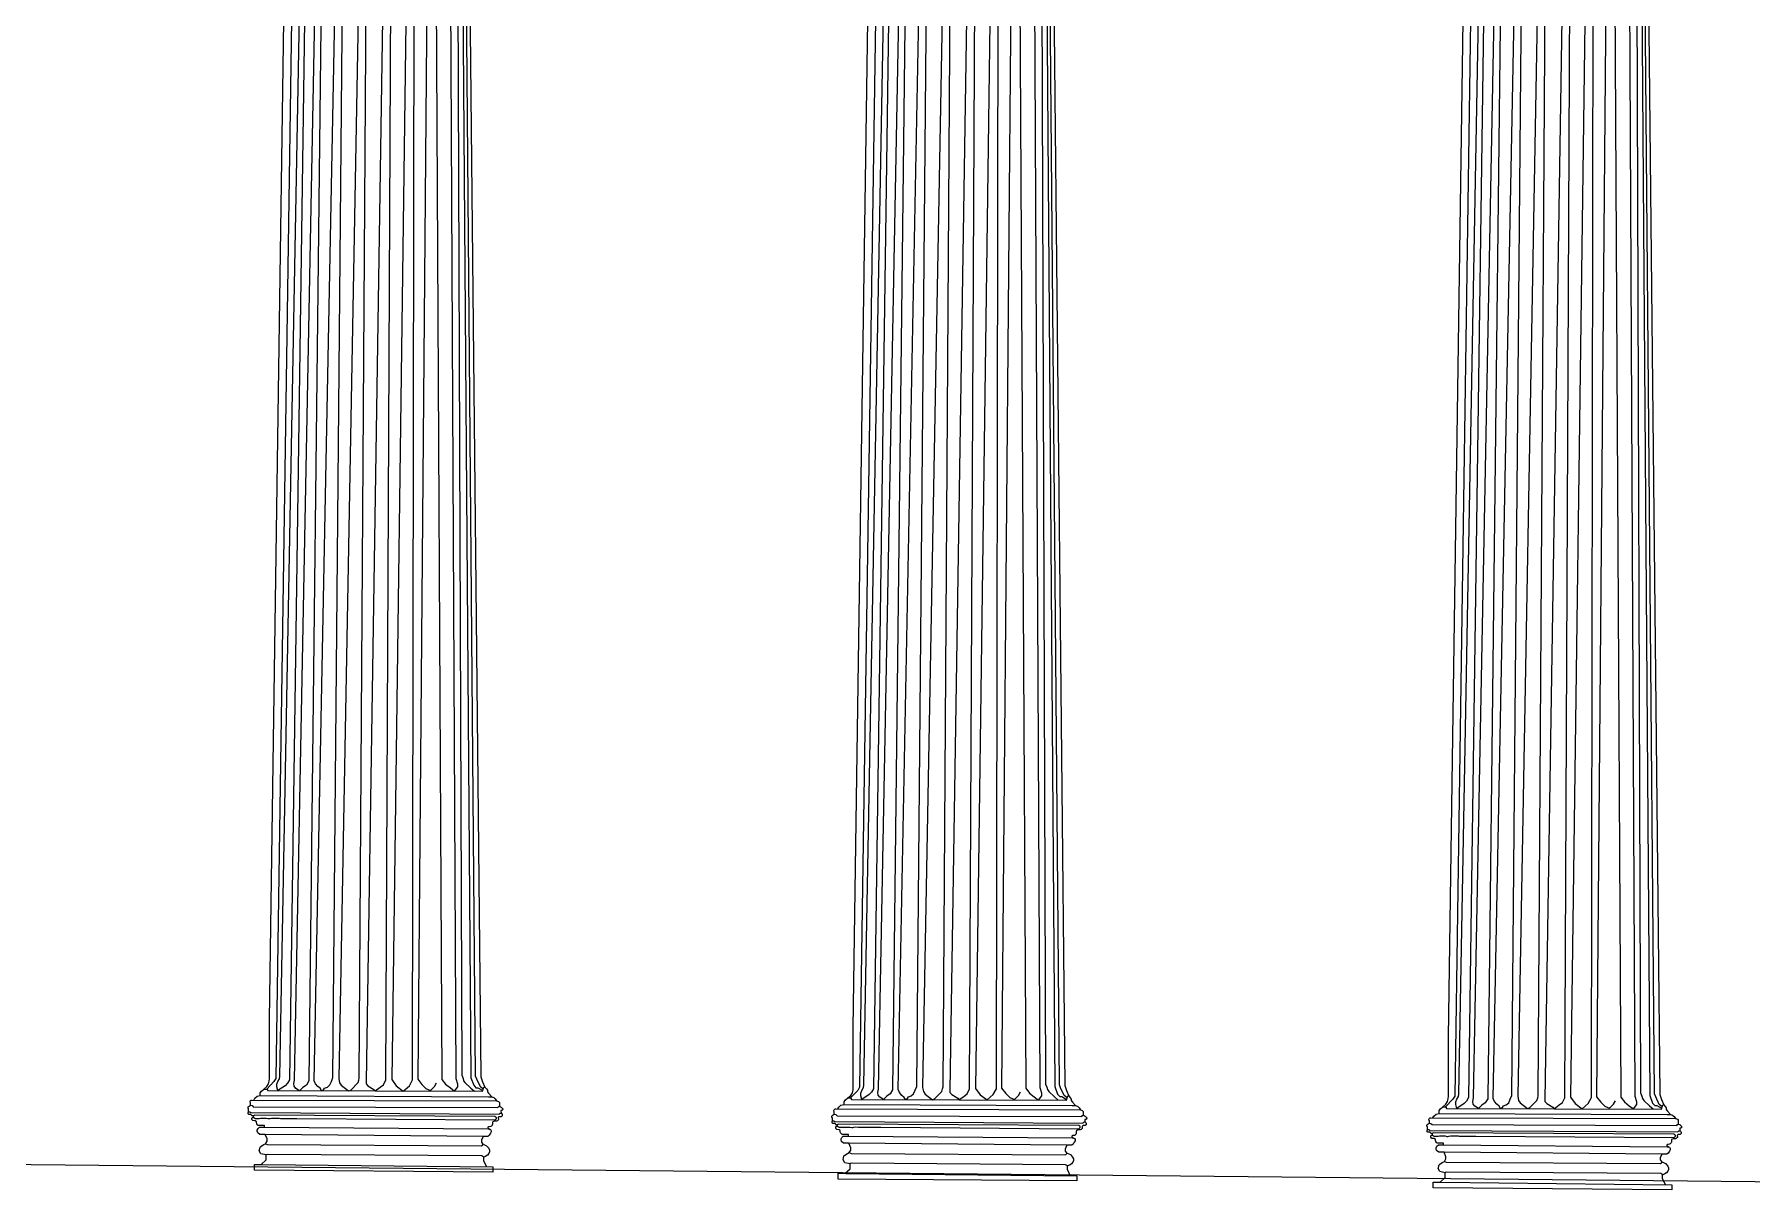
# Model space of a CAD drawing. Header units: inches. Extents: x 155 to 361, y 91 to 381.
# Drawn here: x 228 to 285.1, y 232.5 to 271.1 of the extents above; entities that cross this region are included whole.
import ezdxf

# ---------------------------------------------------------------- set-up
doc = ezdxf.new("R2010")
doc.units = ezdxf.units.IN
doc.header["$MEASUREMENT"] = 0
doc.layers.add('çziigi', color=10, linetype='Continuous')

msp = doc.modelspace()

# ---------------------------------------------------------------- linework, layer by layer
at = {"layer": 'çziigi'}
for p, q in [((235.815, 238.345), (236.512, 286.486)), ((236.766, 286.407), (236.025, 236.382)), ((236.16, 236.448), (237.082, 286.523)), ((237.189, 286.534), (236.483, 236.335)), ((236.648, 236.325), (237.606, 286.508)), ((237.701, 286.521), (237.122, 236.297)), ((237.301, 236.305), (238.273, 286.513)), ((237.922, 236.409), (238.373, 286.52)), ((239.028, 286.503), (238.119, 236.378)), ((238.802, 236.393), (239.117, 286.508)), ((239.803, 286.455), (239.026, 236.274)), ((239.682, 236.332), (239.921, 286.428)), ((240.542, 286.441), (239.879, 236.344)), ((240.571, 236.335), (240.653, 286.431)), ((241.168, 286.448), (240.745, 236.357)), ((241.277, 286.437), (241.546, 236.35)), ((242.023, 236.368), (241.782, 286.432)), ((242.034, 286.416), (242.206, 236.489)), ((242.145, 286.435), (242.515, 236.407)), ((242.665, 236.461), (242.248, 286.428)), ((242.335, 286.441), (242.847, 236.437)), ((255.226, 238.05), (255.923, 286.191)), ((256.177, 286.112), (255.436, 236.087)), ((255.571, 236.153), (256.493, 286.228)), ((256.6, 286.239), (255.894, 236.04)), ((256.059, 236.03), (257.017, 286.213)), ((257.112, 286.226), (256.534, 236.002)), ((256.712, 236.01), (257.684, 286.218)), ((257.333, 236.114), (257.784, 286.225)), ((258.439, 286.208), (257.53, 236.083)), ((258.213, 236.098), (258.528, 286.213)), ((259.214, 286.16), (258.437, 235.979)), ((259.093, 236.037), (259.332, 286.133)), ((259.953, 286.146), (259.29, 236.049)), ((259.982, 236.04), (260.064, 286.136)), ((260.579, 286.153), (260.156, 236.062)), ((260.688, 286.142), (260.957, 236.055)), ((261.434, 236.073), (261.193, 286.137)), ((261.445, 286.121), (261.617, 236.194)), ((261.556, 286.14), (261.926, 236.112)), ((262.076, 236.166), (261.659, 286.133)), ((261.746, 286.146), (262.258, 236.142)), ((275.008, 237.755), (275.705, 285.896)), ((275.959, 285.817), (275.218, 235.792)), ((275.353, 235.858), (276.275, 285.933)), ((276.382, 285.944), (275.676, 235.745)), ((275.841, 235.735), (276.799, 285.918)), ((276.894, 285.931), (276.315, 235.707)), ((276.494, 235.715), (277.466, 285.923)), ((277.115, 235.819), (277.566, 285.93)), ((278.221, 285.913), (277.312, 235.788)), ((277.995, 235.803), (278.31, 285.918)), ((278.996, 285.865), (278.219, 235.684)), ((278.875, 235.742), (279.114, 285.838)), ((279.735, 285.851), (279.072, 235.754)), ((279.764, 235.745), (279.846, 285.841)), ((280.361, 285.858), (279.938, 235.767)), ((280.47, 285.847), (280.739, 235.76)), ((281.216, 235.778), (280.975, 285.842)), ((281.227, 285.826), (281.399, 235.899)), ((281.338, 285.845), (281.708, 235.817)), ((281.858, 235.871), (281.441, 285.838)), ((281.528, 285.851), (282.04, 235.847)), ((235.815, 236.382), (235.815, 238.345)), ((255.226, 236.087), (255.226, 238.05)), ((275.008, 235.792), (275.008, 237.755)), ((235.806, 236.292), (235.815, 236.382)), ((236.025, 236.382), (235.966, 236.28)), ((236.099, 236.28), (236.148, 236.371)), ((236.148, 236.371), (236.16, 236.448)), ((237.874, 236.281), (237.922, 236.409)), ((238.119, 236.378), (238.145, 236.238)), ((238.784, 236.328), (238.802, 236.393)), ((242.078, 236.191), (242.023, 236.368)), ((242.206, 236.489), (242.252, 236.381)), ((242.252, 236.381), (242.271, 236.304)), ((242.515, 236.407), (242.605, 236.153)), ((242.708, 236.362), (242.665, 236.461)), ((242.828, 236.104), (242.708, 236.362)), ((242.847, 236.437), (242.899, 236.271)), ((235.404, 235.787), (235.51, 235.809)), ((235.51, 235.902), (235.554, 235.96)), ((235.51, 235.809), (235.51, 235.902)), ((235.51, 235.809), (243.093, 235.773)), ((235.554, 235.96), (235.633, 236.028)), ((235.633, 236.028), (235.729, 236.112)), ((235.633, 236.028), (235.725, 236.028)), ((235.966, 236.28), (235.725, 236.028)), ((235.725, 236.028), (235.758, 235.976)), ((235.729, 236.112), (235.784, 236.202)), ((235.758, 235.976), (242.898, 235.955)), ((235.784, 236.202), (235.806, 236.292)), ((236.064, 236.191), (236.099, 236.28)), ((236.064, 236.1), (236.064, 236.191)), ((236.097, 235.975), (236.064, 236.1)), ((236.342, 236.137), (236.097, 235.975)), ((236.418, 236.219), (236.342, 236.137)), ((236.483, 236.335), (236.418, 236.219)), ((236.63, 236.21), (236.648, 236.325)), ((236.64, 236.121), (236.63, 236.21)), ((236.698, 236.052), (236.64, 236.121)), ((236.815, 235.973), (236.698, 236.052)), ((236.929, 236.085), (236.815, 235.973)), ((237.044, 236.161), (236.929, 236.085)), ((237.122, 236.297), (237.044, 236.161)), ((237.35, 236.204), (237.301, 236.305)), ((237.425, 236.111), (237.35, 236.204)), ((237.508, 236.047), (237.425, 236.111)), ((237.549, 235.971), (237.508, 236.047)), ((237.549, 235.971), (237.614, 236.006)), ((237.614, 236.006), (237.646, 236.061)), ((237.646, 236.061), (237.74, 236.094)), ((237.74, 236.094), (237.821, 236.164)), ((237.821, 236.164), (237.874, 236.281)), ((238.145, 236.238), (238.199, 236.158)), ((238.199, 236.158), (238.447, 235.968)), ((238.447, 235.968), (238.517, 235.994)), ((238.517, 235.994), (238.76, 236.242)), ((238.76, 236.242), (238.784, 236.328)), ((239.026, 236.274), (239.026, 236.206)), ((239.026, 236.206), (239.087, 236.141)), ((239.087, 236.141), (239.29, 236.017)), ((239.29, 236.017), (239.328, 235.966)), ((239.328, 235.966), (239.499, 236.091)), ((239.499, 236.091), (239.604, 236.169)), ((239.604, 236.169), (239.682, 236.332)), ((239.879, 236.344), (240.028, 236.135)), ((240.028, 236.135), (240.26, 235.963)), ((240.26, 235.963), (240.466, 236.141)), ((240.466, 236.141), (240.571, 236.335)), ((240.745, 236.357), (240.886, 236.179)), ((240.886, 236.179), (241.019, 236.047)), ((241.019, 236.047), (241.168, 235.98)), ((241.168, 235.98), (241.301, 236.114)), ((241.301, 236.114), (241.37, 236.23)), ((241.546, 236.35), (241.668, 236.189)), ((241.668, 236.189), (241.831, 236.064)), ((241.831, 236.064), (241.969, 235.958)), ((241.969, 235.958), (242.078, 236.1)), ((242.078, 236.1), (242.078, 236.191)), ((242.271, 236.304), (242.314, 236.242)), ((242.314, 236.242), (242.505, 236.061)), ((242.505, 236.061), (242.627, 235.956)), ((242.605, 236.153), (242.677, 236.072)), ((242.677, 236.072), (242.745, 236.072)), ((242.745, 236.072), (242.906, 235.98)), ((242.922, 236.027), (242.828, 236.104)), ((242.898, 235.955), (242.922, 236.027)), ((242.899, 236.271), (242.981, 236.096)), ((242.922, 236.027), (242.945, 236.096)), ((242.945, 236.096), (242.981, 236.096)), ((242.981, 236.096), (243.028, 236.033)), ((243.028, 236.033), (243.059, 235.99)), ((243.059, 235.99), (243.059, 235.941)), ((243.059, 235.941), (243.102, 235.887)), ((243.102, 235.887), (243.203, 235.773)), ((255.044, 235.733), (255.14, 235.817)), ((255.377, 235.985), (255.136, 235.733)), ((255.14, 235.817), (255.195, 235.907)), ((255.195, 235.907), (255.218, 235.997)), ((255.218, 235.997), (255.226, 236.087)), ((255.436, 236.087), (255.377, 235.985)), ((255.475, 235.896), (255.51, 235.985)), ((255.475, 235.805), (255.475, 235.896)), ((255.508, 235.68), (255.475, 235.805)), ((255.753, 235.842), (255.508, 235.68)), ((255.51, 235.985), (255.559, 236.076)), ((255.559, 236.076), (255.571, 236.153)), ((255.829, 235.924), (255.753, 235.842)), ((255.894, 236.04), (255.829, 235.924)), ((256.041, 235.915), (256.059, 236.03)), ((256.051, 235.826), (256.041, 235.915)), ((256.109, 235.757), (256.051, 235.826)), ((256.34, 235.79), (256.226, 235.678)), ((256.455, 235.866), (256.34, 235.79)), ((256.534, 236.002), (256.455, 235.866)), ((256.761, 235.909), (256.712, 236.01)), ((256.836, 235.816), (256.761, 235.909)), ((256.92, 235.752), (256.836, 235.816)), ((257.057, 235.766), (257.151, 235.799)), ((257.151, 235.799), (257.232, 235.869)), ((257.232, 235.869), (257.285, 235.986)), ((257.285, 235.986), (257.333, 236.114)), ((257.53, 236.083), (257.556, 235.943)), ((257.556, 235.943), (257.61, 235.863)), ((257.61, 235.863), (257.858, 235.673)), ((257.928, 235.699), (258.171, 235.947)), ((258.171, 235.947), (258.195, 236.033)), ((258.195, 236.033), (258.213, 236.098)), ((258.437, 235.979), (258.437, 235.911)), ((258.437, 235.911), (258.498, 235.846)), ((258.498, 235.846), (258.701, 235.722)), ((258.739, 235.671), (258.91, 235.796)), ((258.91, 235.796), (259.015, 235.874)), ((259.015, 235.874), (259.093, 236.037)), ((259.29, 236.049), (259.439, 235.84)), ((259.439, 235.84), (259.671, 235.668)), ((259.671, 235.668), (259.878, 235.846)), ((259.878, 235.846), (259.982, 236.04)), ((260.156, 236.062), (260.297, 235.884)), ((260.297, 235.884), (260.43, 235.752)), ((260.579, 235.685), (260.712, 235.819)), ((260.712, 235.819), (260.781, 235.935)), ((260.957, 236.055), (261.079, 235.894)), ((261.079, 235.894), (261.242, 235.769)), ((261.38, 235.663), (261.489, 235.805)), ((261.489, 235.896), (261.434, 236.073)), ((261.489, 235.805), (261.489, 235.896)), ((261.617, 236.194), (261.663, 236.086)), ((261.663, 236.086), (261.682, 236.009)), ((261.682, 236.009), (261.725, 235.947)), ((261.725, 235.947), (261.916, 235.766)), ((261.926, 236.112), (262.016, 235.858)), ((262.016, 235.858), (262.088, 235.777)), ((262.119, 236.067), (262.076, 236.166)), ((262.239, 235.809), (262.119, 236.067)), ((262.333, 235.732), (262.239, 235.809)), ((262.258, 236.142), (262.31, 235.976)), ((262.31, 235.976), (262.392, 235.801)), ((262.333, 235.732), (262.356, 235.801)), ((262.356, 235.801), (262.392, 235.801)), ((262.392, 235.801), (262.439, 235.738)), ((274.999, 235.702), (275.008, 235.792)), ((275.218, 235.792), (275.159, 235.69)), ((275.341, 235.781), (275.353, 235.858)), ((277.067, 235.691), (277.115, 235.819)), ((277.312, 235.788), (277.338, 235.648)), ((277.977, 235.738), (277.995, 235.803)), ((281.399, 235.899), (281.445, 235.791)), ((281.445, 235.791), (281.464, 235.714)), ((281.708, 235.817), (281.798, 235.563)), ((281.901, 235.772), (281.858, 235.871)), ((282.04, 235.847), (282.092, 235.681)), ((235.103, 235.415), (235.113, 235.442)), ((235.103, 235.38), (235.103, 235.415)), ((235.123, 235.367), (235.103, 235.38)), ((235.107, 235.239), (235.123, 235.269)), ((235.107, 235.201), (235.107, 235.239)), ((235.113, 235.442), (235.14, 235.465)), ((235.123, 235.269), (235.123, 235.367)), ((235.123, 235.269), (235.154, 235.269)), ((235.14, 235.465), (235.183, 235.488)), ((235.154, 235.269), (235.165, 235.269)), ((235.165, 235.269), (235.196, 235.245)), ((235.169, 235.607), (235.177, 235.629)), ((235.169, 235.588), (235.169, 235.607)), ((235.183, 235.567), (235.169, 235.588)), ((235.177, 235.629), (235.189, 235.647)), ((235.183, 235.488), (235.183, 235.567)), ((235.183, 235.488), (235.236, 235.478)), ((235.189, 235.647), (235.211, 235.663)), ((235.196, 235.245), (243.449, 235.194)), ((235.211, 235.663), (235.235, 235.663)), ((235.235, 235.663), (243.367, 235.635)), ((235.236, 235.478), (235.274, 235.437)), ((235.274, 235.437), (243.411, 235.412)), ((235.296, 235.662), (235.331, 235.72)), ((235.331, 235.72), (235.404, 235.787)), ((243.093, 235.773), (243.203, 235.773)), ((243.203, 235.773), (243.271, 235.753)), ((243.271, 235.753), (243.324, 235.702)), ((243.324, 235.702), (243.367, 235.635)), ((243.367, 235.635), (243.427, 235.612)), ((243.411, 235.412), (243.429, 235.439)), ((243.427, 235.612), (243.46, 235.581)), ((243.429, 235.439), (243.453, 235.454)), ((243.449, 235.194), (243.48, 235.224)), ((243.453, 235.454), (243.467, 235.454)), ((243.46, 235.581), (243.46, 235.554)), ((243.46, 235.554), (243.46, 235.454)), ((243.467, 235.454), (243.497, 235.437)), ((243.48, 235.224), (243.497, 235.232)), ((243.497, 235.437), (243.521, 235.424)), ((243.497, 235.232), (243.515, 235.232)), ((243.541, 235.315), (243.512, 235.315)), ((243.512, 235.315), (243.515, 235.232)), ((243.515, 235.232), (243.53, 235.221)), ((243.521, 235.424), (243.536, 235.409)), ((243.53, 235.221), (243.547, 235.2)), ((243.536, 235.409), (243.553, 235.392)), ((243.557, 235.325), (243.541, 235.315)), ((243.553, 235.392), (243.569, 235.376)), ((243.575, 235.35), (243.557, 235.325)), ((243.569, 235.376), (243.575, 235.362)), ((243.575, 235.362), (243.575, 235.35)), ((254.58, 235.312), (254.588, 235.334)), ((254.58, 235.293), (254.58, 235.312)), ((254.594, 235.272), (254.58, 235.293)), ((254.588, 235.334), (254.6, 235.352)), ((254.594, 235.193), (254.594, 235.272)), ((254.6, 235.352), (254.622, 235.368)), ((254.622, 235.368), (254.646, 235.368)), ((254.646, 235.368), (262.778, 235.34)), ((254.707, 235.367), (254.742, 235.425)), ((254.742, 235.425), (254.815, 235.492)), ((254.815, 235.492), (254.921, 235.514)), ((254.921, 235.607), (254.965, 235.665)), ((254.921, 235.514), (254.921, 235.607)), ((254.921, 235.514), (262.504, 235.478)), ((254.965, 235.665), (255.044, 235.733)), ((255.044, 235.733), (255.136, 235.733)), ((255.136, 235.733), (255.169, 235.681)), ((255.169, 235.681), (262.309, 235.66)), ((256.226, 235.678), (256.109, 235.757)), ((256.96, 235.676), (256.92, 235.752)), ((256.96, 235.676), (257.025, 235.711)), ((257.025, 235.711), (257.057, 235.766)), ((257.858, 235.673), (257.928, 235.699)), ((258.701, 235.722), (258.739, 235.671)), ((260.43, 235.752), (260.579, 235.685)), ((261.242, 235.769), (261.38, 235.663)), ((261.916, 235.766), (262.038, 235.661)), ((262.088, 235.777), (262.156, 235.777)), ((262.156, 235.777), (262.317, 235.685)), ((262.309, 235.66), (262.333, 235.732)), ((262.439, 235.738), (262.47, 235.695)), ((262.47, 235.695), (262.47, 235.646)), ((262.47, 235.646), (262.513, 235.592)), ((262.504, 235.478), (262.614, 235.478)), ((262.513, 235.592), (262.614, 235.478)), ((262.614, 235.478), (262.682, 235.458)), ((262.682, 235.458), (262.735, 235.407)), ((262.735, 235.407), (262.778, 235.34)), ((262.778, 235.34), (262.838, 235.317)), ((262.838, 235.317), (262.871, 235.286)), ((262.871, 235.286), (262.871, 235.259)), ((262.871, 235.259), (262.871, 235.159)), ((274.597, 235.197), (274.703, 235.219)), ((274.703, 235.312), (274.747, 235.37)), ((274.703, 235.219), (274.703, 235.312)), ((274.703, 235.219), (282.286, 235.183)), ((274.747, 235.37), (274.826, 235.438)), ((274.826, 235.438), (274.922, 235.522)), ((274.826, 235.438), (274.918, 235.438)), ((275.159, 235.69), (274.918, 235.438)), ((274.918, 235.438), (274.951, 235.386)), ((274.922, 235.522), (274.977, 235.612)), ((274.951, 235.386), (282.091, 235.365)), ((274.977, 235.612), (274.999, 235.702)), ((275.257, 235.601), (275.292, 235.69)), ((275.257, 235.51), (275.257, 235.601)), ((275.29, 235.385), (275.257, 235.51)), ((275.535, 235.547), (275.29, 235.385)), ((275.292, 235.69), (275.341, 235.781)), ((275.611, 235.629), (275.535, 235.547)), ((275.676, 235.745), (275.611, 235.629)), ((275.823, 235.62), (275.841, 235.735)), ((275.833, 235.531), (275.823, 235.62)), ((275.891, 235.462), (275.833, 235.531)), ((276.008, 235.383), (275.891, 235.462)), ((276.122, 235.495), (276.008, 235.383)), ((276.237, 235.571), (276.122, 235.495)), ((276.315, 235.707), (276.237, 235.571)), ((276.543, 235.614), (276.494, 235.715)), ((276.618, 235.521), (276.543, 235.614)), ((276.701, 235.457), (276.618, 235.521)), ((276.742, 235.381), (276.701, 235.457)), ((276.742, 235.381), (276.807, 235.416)), ((276.807, 235.416), (276.839, 235.471)), ((276.839, 235.471), (276.933, 235.504)), ((276.933, 235.504), (277.014, 235.574)), ((277.014, 235.574), (277.067, 235.691)), ((277.338, 235.648), (277.392, 235.568)), ((277.392, 235.568), (277.64, 235.378)), ((277.64, 235.378), (277.71, 235.404)), ((277.71, 235.404), (277.953, 235.652)), ((277.953, 235.652), (277.977, 235.738)), ((278.219, 235.684), (278.219, 235.616)), ((278.219, 235.616), (278.28, 235.551)), ((278.28, 235.551), (278.483, 235.427)), ((278.483, 235.427), (278.521, 235.376)), ((278.521, 235.376), (278.692, 235.501)), ((278.692, 235.501), (278.797, 235.579)), ((278.797, 235.579), (278.875, 235.742)), ((279.072, 235.754), (279.221, 235.545)), ((279.221, 235.545), (279.453, 235.373)), ((279.453, 235.373), (279.659, 235.551)), ((279.659, 235.551), (279.764, 235.745)), ((279.938, 235.767), (280.079, 235.589)), ((280.079, 235.589), (280.212, 235.457)), ((280.212, 235.457), (280.361, 235.39)), ((280.361, 235.39), (280.494, 235.524)), ((280.494, 235.524), (280.563, 235.64)), ((280.739, 235.76), (280.861, 235.599)), ((280.861, 235.599), (281.024, 235.474)), ((281.024, 235.474), (281.162, 235.368)), ((281.162, 235.368), (281.271, 235.51)), ((281.271, 235.601), (281.216, 235.778)), ((281.271, 235.51), (281.271, 235.601)), ((281.464, 235.714), (281.507, 235.652)), ((281.507, 235.652), (281.698, 235.471)), ((281.698, 235.471), (281.82, 235.366)), ((281.798, 235.563), (281.87, 235.482)), ((281.87, 235.482), (281.938, 235.482)), ((282.021, 235.514), (281.901, 235.772)), ((281.938, 235.482), (282.099, 235.39)), ((282.115, 235.437), (282.021, 235.514)), ((282.091, 235.365), (282.115, 235.437)), ((282.092, 235.681), (282.174, 235.506)), ((282.115, 235.437), (282.138, 235.506)), ((282.138, 235.506), (282.174, 235.506)), ((282.174, 235.506), (282.221, 235.443)), ((282.221, 235.443), (282.252, 235.4)), ((282.252, 235.4), (282.252, 235.351)), ((282.252, 235.351), (282.295, 235.297)), ((282.295, 235.297), (282.396, 235.183)), ((235.135, 235.18), (235.107, 235.201)), ((235.167, 235.18), (235.135, 235.18)), ((235.196, 235.18), (235.167, 235.18)), ((235.218, 235.162), (235.196, 235.18)), ((235.234, 235.137), (235.218, 235.162)), ((235.23, 235.061), (235.254, 235.087)), ((235.23, 235.015), (235.23, 235.061)), ((235.263, 234.979), (235.23, 235.015)), ((235.271, 235.137), (235.234, 235.137)), ((235.254, 235.087), (235.291, 235.087)), ((235.341, 234.97), (235.263, 234.979)), ((235.294, 235.137), (235.271, 235.137)), ((235.271, 235.137), (235.271, 235.087)), ((235.291, 235.087), (235.326, 235.064)), ((235.315, 235.161), (235.294, 235.137)), ((243.311, 235.115), (235.315, 235.161)), ((235.326, 235.064), (235.343, 235.052)), ((235.383, 234.941), (235.341, 234.97)), ((235.343, 235.052), (235.412, 235.052)), ((235.383, 234.911), (235.383, 234.941)), ((235.394, 234.871), (235.383, 234.911)), ((235.419, 234.837), (235.394, 234.871)), ((235.407, 234.663), (235.437, 234.717)), ((235.407, 234.632), (235.407, 234.663)), ((235.412, 235.052), (235.479, 235.052)), ((235.442, 234.816), (235.419, 234.837)), ((235.437, 234.717), (235.482, 234.761)), ((235.654, 234.816), (235.442, 234.816)), ((235.479, 235.052), (235.516, 235.059)), ((235.482, 234.761), (235.654, 234.761)), ((235.516, 235.059), (235.58, 235.059)), ((235.58, 235.059), (235.667, 235.059)), ((235.654, 234.761), (235.654, 234.816)), ((235.654, 234.761), (243.092, 234.701)), ((235.667, 235.059), (235.707, 235.059)), ((235.707, 235.059), (235.761, 235.046)), ((235.761, 235.046), (235.796, 235.046)), ((235.796, 235.046), (235.836, 235.054)), ((235.836, 235.054), (235.884, 235.064)), ((235.884, 235.064), (235.987, 235.058)), ((235.987, 235.058), (236.109, 235.058)), ((236.109, 235.058), (236.137, 235.058)), ((236.137, 235.058), (236.179, 235.051)), ((236.179, 235.051), (236.267, 235.051)), ((236.267, 235.051), (236.73, 235.051)), ((236.73, 235.051), (243.31, 235.003)), ((243.081, 234.76), (243.078, 234.745)), ((243.078, 234.745), (243.088, 234.732)), ((243.097, 234.774), (243.081, 234.76)), ((243.088, 234.732), (243.11, 234.717)), ((243.092, 234.701), (243.165, 234.682)), ((243.121, 234.774), (243.097, 234.774)), ((243.11, 234.717), (243.15, 234.686)), ((243.171, 234.783), (243.121, 234.774)), ((243.165, 234.682), (243.186, 234.644)), ((243.19, 234.794), (243.171, 234.783)), ((243.204, 234.811), (243.19, 234.794)), ((243.219, 234.83), (243.204, 234.811)), ((243.228, 234.856), (243.219, 234.83)), ((243.238, 234.937), (243.228, 234.911)), ((243.228, 234.911), (243.228, 234.885)), ((243.228, 234.885), (243.228, 234.856)), ((243.283, 234.964), (243.238, 234.937)), ((243.361, 234.964), (243.283, 234.964)), ((243.31, 235.003), (243.346, 235.029)), ((243.343, 235.094), (243.311, 235.115)), ((243.361, 235.072), (243.343, 235.094)), ((243.346, 235.029), (243.361, 235.048)), ((243.361, 235.048), (243.361, 235.072)), ((243.393, 234.975), (243.361, 234.964)), ((243.414, 234.996), (243.393, 234.975)), ((243.427, 235.013), (243.414, 234.996)), ((243.44, 235.101), (243.42, 235.09)), ((243.42, 235.09), (243.42, 235.064)), ((243.42, 235.064), (243.427, 235.033)), ((243.427, 235.033), (243.427, 235.013)), ((243.456, 235.108), (243.44, 235.101)), ((243.486, 235.108), (243.456, 235.108)), ((243.501, 235.108), (243.486, 235.108)), ((243.519, 235.11), (243.501, 235.108)), ((243.538, 235.125), (243.519, 235.11)), ((243.554, 235.139), (243.538, 235.125)), ((243.547, 235.2), (243.554, 235.19)), ((243.554, 235.19), (243.554, 235.163)), ((243.554, 235.163), (243.554, 235.139)), ((254.514, 235.12), (254.524, 235.147)), ((254.514, 235.085), (254.514, 235.12)), ((254.534, 235.072), (254.514, 235.085)), ((254.518, 234.944), (254.534, 234.974)), ((254.518, 234.906), (254.518, 234.944)), ((254.546, 234.885), (254.518, 234.906)), ((254.524, 235.147), (254.551, 235.17)), ((254.534, 234.974), (254.534, 235.072)), ((254.534, 234.974), (254.565, 234.974)), ((254.578, 234.885), (254.546, 234.885)), ((254.551, 235.17), (254.594, 235.193)), ((254.565, 234.974), (254.576, 234.974)), ((254.576, 234.974), (254.607, 234.95)), ((254.607, 234.885), (254.578, 234.885)), ((254.594, 235.193), (254.647, 235.183)), ((254.607, 234.95), (262.86, 234.899)), ((254.629, 234.867), (254.607, 234.885)), ((254.645, 234.842), (254.629, 234.867)), ((254.641, 234.766), (254.665, 234.792)), ((254.641, 234.72), (254.641, 234.766)), ((254.674, 234.684), (254.641, 234.72)), ((254.682, 234.842), (254.645, 234.842)), ((254.647, 235.183), (254.685, 235.142)), ((254.665, 234.792), (254.702, 234.792)), ((254.752, 234.675), (254.674, 234.684)), ((254.705, 234.842), (254.682, 234.842)), ((254.682, 234.842), (254.682, 234.792)), ((254.685, 235.142), (262.822, 235.117)), ((254.702, 234.792), (254.737, 234.769)), ((254.726, 234.866), (254.705, 234.842)), ((262.722, 234.82), (254.726, 234.866)), ((254.737, 234.769), (254.754, 234.757)), ((254.794, 234.646), (254.752, 234.675)), ((254.754, 234.757), (254.823, 234.757)), ((254.794, 234.616), (254.794, 234.646)), ((254.823, 234.757), (254.89, 234.757)), ((254.89, 234.757), (254.927, 234.764)), ((254.927, 234.764), (254.991, 234.764)), ((254.991, 234.764), (255.078, 234.764)), ((255.078, 234.764), (255.118, 234.764)), ((255.118, 234.764), (255.172, 234.751)), ((255.172, 234.751), (255.207, 234.751)), ((255.207, 234.751), (255.247, 234.759)), ((255.247, 234.759), (255.295, 234.769)), ((255.295, 234.769), (255.398, 234.763)), ((255.398, 234.763), (255.521, 234.763)), ((255.521, 234.763), (255.548, 234.763)), ((255.548, 234.763), (255.59, 234.756)), ((255.59, 234.756), (255.678, 234.756)), ((255.678, 234.756), (256.141, 234.756)), ((256.141, 234.756), (262.721, 234.708)), ((262.694, 234.669), (262.649, 234.642)), ((262.772, 234.669), (262.694, 234.669)), ((262.721, 234.708), (262.757, 234.734)), ((262.754, 234.799), (262.722, 234.82)), ((262.772, 234.777), (262.754, 234.799)), ((262.757, 234.734), (262.772, 234.753)), ((262.772, 234.753), (262.772, 234.777)), ((262.804, 234.68), (262.772, 234.669)), ((262.825, 234.701), (262.804, 234.68)), ((262.822, 235.117), (262.84, 235.144)), ((262.838, 234.718), (262.825, 234.701)), ((262.851, 234.806), (262.831, 234.795)), ((262.831, 234.795), (262.831, 234.768)), ((262.831, 234.768), (262.838, 234.738)), ((262.838, 234.738), (262.838, 234.718)), ((262.84, 235.144), (262.864, 235.159)), ((262.867, 234.813), (262.851, 234.806)), ((262.86, 234.899), (262.891, 234.929)), ((262.864, 235.159), (262.878, 235.159)), ((262.897, 234.813), (262.867, 234.813)), ((262.878, 235.159), (262.908, 235.142)), ((262.891, 234.929), (262.908, 234.937)), ((262.912, 234.813), (262.897, 234.813)), ((262.908, 235.142), (262.932, 235.129)), ((262.908, 234.937), (262.926, 234.937)), ((262.93, 234.815), (262.912, 234.813)), ((262.952, 235.02), (262.923, 235.02)), ((262.923, 235.02), (262.926, 234.937)), ((262.926, 234.937), (262.941, 234.926)), ((262.949, 234.83), (262.93, 234.815)), ((262.932, 235.129), (262.947, 235.114)), ((262.941, 234.926), (262.958, 234.905)), ((262.947, 235.114), (262.964, 235.097)), ((262.965, 234.844), (262.949, 234.83)), ((262.968, 235.03), (262.952, 235.02)), ((262.958, 234.905), (262.965, 234.895)), ((262.964, 235.097), (262.98, 235.081)), ((262.965, 234.895), (262.965, 234.868)), ((262.965, 234.868), (262.965, 234.844)), ((262.986, 235.055), (262.968, 235.03)), ((262.98, 235.081), (262.986, 235.067)), ((262.986, 235.067), (262.986, 235.055)), ((274.296, 234.825), (274.306, 234.852)), ((274.296, 234.79), (274.296, 234.825)), ((274.316, 234.777), (274.296, 234.79)), ((274.3, 234.649), (274.316, 234.679)), ((274.3, 234.611), (274.3, 234.649)), ((274.306, 234.852), (274.333, 234.875)), ((274.316, 234.679), (274.316, 234.777)), ((274.316, 234.679), (274.347, 234.679)), ((274.333, 234.875), (274.376, 234.898)), ((274.347, 234.679), (274.358, 234.679)), ((274.358, 234.679), (274.389, 234.655)), ((274.362, 235.017), (274.37, 235.039)), ((274.362, 234.998), (274.362, 235.017)), ((274.376, 234.977), (274.362, 234.998)), ((274.37, 235.039), (274.382, 235.057)), ((274.376, 234.898), (274.376, 234.977)), ((274.376, 234.898), (274.429, 234.888)), ((274.382, 235.057), (274.404, 235.073)), ((274.389, 234.655), (282.642, 234.604)), ((274.404, 235.073), (274.428, 235.073)), ((274.428, 235.073), (282.56, 235.045)), ((274.429, 234.888), (274.467, 234.847)), ((274.467, 234.847), (282.604, 234.822)), ((274.489, 235.072), (274.524, 235.13)), ((274.524, 235.13), (274.597, 235.197)), ((282.286, 235.183), (282.396, 235.183)), ((282.396, 235.183), (282.464, 235.163)), ((282.464, 235.163), (282.517, 235.112)), ((282.517, 235.112), (282.56, 235.045)), ((282.56, 235.045), (282.62, 235.022)), ((282.604, 234.822), (282.622, 234.849)), ((282.62, 235.022), (282.653, 234.991)), ((282.622, 234.849), (282.646, 234.864)), ((282.646, 234.864), (282.66, 234.864)), ((282.653, 234.991), (282.653, 234.964)), ((282.653, 234.964), (282.653, 234.864)), ((282.66, 234.864), (282.69, 234.847)), ((282.69, 234.847), (282.714, 234.834)), ((282.734, 234.725), (282.705, 234.725)), ((282.705, 234.725), (282.708, 234.642)), ((282.714, 234.834), (282.729, 234.819)), ((282.729, 234.819), (282.746, 234.802)), ((282.75, 234.735), (282.734, 234.725)), ((282.746, 234.802), (282.762, 234.786)), ((282.768, 234.76), (282.75, 234.735)), ((282.762, 234.786), (282.768, 234.772)), ((282.768, 234.772), (282.768, 234.76)), ((235.426, 234.577), (235.407, 234.632)), ((235.494, 234.521), (235.426, 234.577)), ((235.479, 233.974), (235.504, 234.099)), ((235.671, 234.521), (235.494, 234.521)), ((235.505, 234.106), (235.626, 234.182)), ((235.626, 234.182), (235.682, 234.21)), ((235.734, 234.37), (235.671, 234.521)), ((242.917, 234.453), (235.671, 234.521)), ((235.682, 234.21), (235.734, 234.297)), ((235.682, 234.21), (235.741, 234.182)), ((235.734, 234.297), (235.734, 234.37)), ((235.741, 234.182), (242.866, 234.139)), ((242.866, 234.139), (242.899, 234.165)), ((242.872, 234.34), (242.917, 234.442)), ((242.872, 234.261), (242.872, 234.34)), ((242.924, 234.197), (242.872, 234.261)), ((242.899, 234.165), (242.924, 234.197)), ((242.999, 234.453), (242.917, 234.453)), ((242.917, 234.453), (242.917, 234.442)), ((242.924, 234.197), (243.033, 234.146)), ((243.076, 234.453), (242.999, 234.453)), ((243.033, 234.146), (243.106, 234.059)), ((243.123, 234.49), (243.076, 234.453)), ((243.162, 234.558), (243.123, 234.49)), ((243.186, 234.601), (243.162, 234.558)), ((243.186, 234.644), (243.186, 234.601)), ((254.805, 234.576), (254.794, 234.616)), ((254.83, 234.542), (254.805, 234.576)), ((254.818, 234.368), (254.848, 234.422)), ((254.818, 234.337), (254.818, 234.368)), ((254.837, 234.282), (254.818, 234.337)), ((254.853, 234.521), (254.83, 234.542)), ((254.905, 234.226), (254.837, 234.282)), ((254.848, 234.422), (254.893, 234.466)), ((255.065, 234.521), (254.853, 234.521)), ((254.893, 234.466), (255.065, 234.466)), ((255.082, 234.226), (254.905, 234.226)), ((255.065, 234.466), (255.065, 234.521)), ((255.065, 234.466), (262.503, 234.406)), ((255.145, 234.075), (255.082, 234.226)), ((262.328, 234.158), (255.082, 234.226)), ((255.145, 234.002), (255.145, 234.075)), ((262.284, 234.045), (262.328, 234.147)), ((262.41, 234.158), (262.328, 234.158)), ((262.328, 234.158), (262.328, 234.147)), ((262.487, 234.158), (262.41, 234.158)), ((262.534, 234.195), (262.487, 234.158)), ((262.492, 234.465), (262.489, 234.45)), ((262.489, 234.45), (262.499, 234.437)), ((262.508, 234.479), (262.492, 234.465)), ((262.499, 234.437), (262.521, 234.422)), ((262.503, 234.406), (262.576, 234.387)), ((262.533, 234.479), (262.508, 234.479)), ((262.521, 234.422), (262.561, 234.391)), ((262.582, 234.488), (262.533, 234.479)), ((262.573, 234.263), (262.534, 234.195)), ((262.597, 234.306), (262.573, 234.263)), ((262.576, 234.387), (262.597, 234.349)), ((262.601, 234.499), (262.582, 234.488)), ((262.597, 234.349), (262.597, 234.306)), ((262.615, 234.516), (262.601, 234.499)), ((262.63, 234.535), (262.615, 234.516)), ((262.639, 234.561), (262.63, 234.535)), ((262.649, 234.642), (262.639, 234.616)), ((262.639, 234.616), (262.639, 234.59)), ((262.639, 234.59), (262.639, 234.561)), ((274.328, 234.59), (274.3, 234.611)), ((274.36, 234.59), (274.328, 234.59)), ((274.389, 234.59), (274.36, 234.59)), ((274.411, 234.572), (274.389, 234.59)), ((274.427, 234.547), (274.411, 234.572)), ((274.423, 234.471), (274.447, 234.497)), ((274.423, 234.425), (274.423, 234.471)), ((274.456, 234.389), (274.423, 234.425)), ((274.464, 234.547), (274.427, 234.547)), ((274.447, 234.497), (274.484, 234.497)), ((274.534, 234.38), (274.456, 234.389)), ((274.487, 234.547), (274.464, 234.547)), ((274.464, 234.547), (274.464, 234.497)), ((274.484, 234.497), (274.519, 234.474)), ((274.508, 234.571), (274.487, 234.547)), ((282.504, 234.525), (274.508, 234.571)), ((274.519, 234.474), (274.536, 234.462)), ((274.576, 234.351), (274.534, 234.38)), ((274.536, 234.462), (274.605, 234.462)), ((274.576, 234.321), (274.576, 234.351)), ((274.587, 234.281), (274.576, 234.321)), ((274.612, 234.247), (274.587, 234.281)), ((274.6, 234.073), (274.63, 234.127)), ((274.605, 234.462), (274.672, 234.462)), ((274.635, 234.226), (274.612, 234.247)), ((274.63, 234.127), (274.675, 234.171)), ((274.847, 234.226), (274.635, 234.226)), ((274.672, 234.462), (274.709, 234.469)), ((274.675, 234.171), (274.847, 234.171)), ((274.709, 234.469), (274.773, 234.469)), ((274.773, 234.469), (274.86, 234.469)), ((274.847, 234.171), (274.847, 234.226)), ((274.847, 234.171), (282.285, 234.111)), ((274.86, 234.469), (274.9, 234.469)), ((274.9, 234.469), (274.954, 234.456)), ((274.954, 234.456), (274.989, 234.456)), ((274.989, 234.456), (275.029, 234.464)), ((275.029, 234.464), (275.077, 234.474)), ((275.077, 234.474), (275.18, 234.468)), ((275.18, 234.468), (275.302, 234.468)), ((275.302, 234.468), (275.33, 234.468)), ((275.33, 234.468), (275.372, 234.461)), ((275.372, 234.461), (275.46, 234.461)), ((275.46, 234.461), (275.923, 234.461)), ((275.923, 234.461), (282.503, 234.413)), ((282.274, 234.17), (282.271, 234.155)), ((282.271, 234.155), (282.281, 234.142)), ((282.29, 234.184), (282.274, 234.17)), ((282.281, 234.142), (282.303, 234.127)), ((282.285, 234.111), (282.358, 234.092)), ((282.314, 234.184), (282.29, 234.184)), ((282.303, 234.127), (282.343, 234.096)), ((282.364, 234.193), (282.314, 234.184)), ((282.358, 234.092), (282.379, 234.054)), ((282.383, 234.204), (282.364, 234.193)), ((282.397, 234.221), (282.383, 234.204)), ((282.412, 234.24), (282.397, 234.221)), ((282.421, 234.266), (282.412, 234.24)), ((282.431, 234.347), (282.421, 234.321)), ((282.421, 234.321), (282.421, 234.295)), ((282.421, 234.295), (282.421, 234.266)), ((282.476, 234.374), (282.431, 234.347)), ((282.554, 234.374), (282.476, 234.374)), ((282.503, 234.413), (282.539, 234.439)), ((282.536, 234.504), (282.504, 234.525)), ((282.554, 234.481), (282.536, 234.504)), ((282.539, 234.439), (282.554, 234.458)), ((282.554, 234.458), (282.554, 234.481)), ((282.586, 234.385), (282.554, 234.374)), ((282.607, 234.406), (282.586, 234.385)), ((282.62, 234.423), (282.607, 234.406)), ((282.633, 234.511), (282.613, 234.5)), ((282.613, 234.5), (282.613, 234.473)), ((282.613, 234.473), (282.62, 234.443)), ((282.62, 234.443), (282.62, 234.423)), ((282.649, 234.518), (282.633, 234.511)), ((282.642, 234.604), (282.673, 234.634)), ((282.679, 234.518), (282.649, 234.518)), ((282.673, 234.634), (282.69, 234.642)), ((282.694, 234.518), (282.679, 234.518)), ((282.69, 234.642), (282.708, 234.642)), ((282.712, 234.52), (282.694, 234.518)), ((282.708, 234.642), (282.723, 234.631)), ((282.731, 234.535), (282.712, 234.52)), ((282.723, 234.631), (282.74, 234.61)), ((282.747, 234.549), (282.731, 234.535)), ((282.74, 234.61), (282.747, 234.6)), ((282.747, 234.6), (282.747, 234.573)), ((282.747, 234.573), (282.747, 234.549)), ((184.164, 233.955), (333.064, 232.484)), ((235.315, 233.332), (235.315, 233.522)), ((235.315, 233.522), (235.581, 233.52)), ((235.532, 233.872), (235.479, 233.974)), ((235.706, 233.838), (235.532, 233.872)), ((235.537, 233.52), (235.706, 233.674)), ((235.581, 233.52), (243.242, 233.439)), ((235.747, 233.855), (235.706, 233.838)), ((235.706, 233.674), (235.706, 233.838)), ((242.874, 233.808), (235.747, 233.855)), ((242.908, 233.783), (242.874, 233.808)), ((242.945, 233.767), (242.908, 233.783)), ((242.926, 233.775), (242.926, 233.655)), ((242.926, 233.655), (243.028, 233.441)), ((242.967, 233.777), (242.945, 233.767)), ((243.01, 233.798), (242.967, 233.777)), ((243.069, 233.835), (243.01, 233.798)), ((243.111, 233.89), (243.069, 233.835)), ((243.106, 234.059), (243.13, 234.002)), ((243.13, 233.946), (243.111, 233.89)), ((243.13, 234.002), (243.13, 233.946)), ((254.89, 233.679), (254.915, 233.804)), ((254.943, 233.577), (254.89, 233.679)), ((254.916, 233.811), (255.037, 233.887)), ((255.117, 233.543), (254.943, 233.577)), ((255.037, 233.887), (255.093, 233.915)), ((255.093, 233.915), (255.145, 234.002)), ((255.093, 233.915), (255.152, 233.887)), ((255.158, 233.56), (255.117, 233.543)), ((255.117, 233.379), (255.117, 233.543)), ((255.152, 233.887), (262.277, 233.844)), ((262.285, 233.513), (255.158, 233.56)), ((262.277, 233.844), (262.31, 233.87)), ((262.284, 233.966), (262.284, 234.045)), ((262.335, 233.902), (262.284, 233.966)), ((262.319, 233.488), (262.285, 233.513)), ((262.31, 233.87), (262.335, 233.902)), ((262.335, 233.902), (262.444, 233.851)), ((262.48, 233.54), (262.421, 233.503)), ((262.444, 233.851), (262.517, 233.764)), ((262.522, 233.595), (262.48, 233.54)), ((262.517, 233.764), (262.541, 233.707)), ((262.541, 233.651), (262.522, 233.595)), ((262.541, 233.707), (262.541, 233.651)), ((274.6, 234.042), (274.6, 234.073)), ((274.619, 233.987), (274.6, 234.042)), ((274.687, 233.931), (274.619, 233.987)), ((274.672, 233.384), (274.697, 233.509)), ((274.864, 233.931), (274.687, 233.931)), ((274.698, 233.516), (274.819, 233.592)), ((274.819, 233.592), (274.875, 233.62)), ((274.927, 233.78), (274.864, 233.931)), ((282.11, 233.863), (274.864, 233.931)), ((274.875, 233.62), (274.927, 233.707)), ((274.875, 233.62), (274.934, 233.592)), ((274.927, 233.707), (274.927, 233.78)), ((274.934, 233.592), (282.059, 233.548)), ((282.059, 233.548), (282.092, 233.575)), ((282.065, 233.75), (282.11, 233.852)), ((282.065, 233.671), (282.065, 233.75)), ((282.117, 233.607), (282.065, 233.671)), ((282.092, 233.575), (282.117, 233.607)), ((282.192, 233.863), (282.11, 233.863)), ((282.11, 233.863), (282.11, 233.852)), ((282.117, 233.607), (282.226, 233.556)), ((282.269, 233.863), (282.192, 233.863)), ((282.226, 233.556), (282.299, 233.469)), ((282.316, 233.9), (282.269, 233.863)), ((282.355, 233.968), (282.316, 233.9)), ((282.379, 234.011), (282.355, 233.968)), ((282.379, 234.054), (282.379, 234.011)), ((243.242, 233.268), (235.315, 233.332)), ((243.242, 233.439), (243.242, 233.268)), ((254.726, 233.037), (254.726, 233.227)), ((254.726, 233.227), (254.992, 233.225)), ((262.653, 232.973), (254.726, 233.037)), ((254.948, 233.225), (255.117, 233.379)), ((254.992, 233.225), (262.653, 233.144)), ((262.356, 233.472), (262.319, 233.488)), ((262.337, 233.48), (262.337, 233.36)), ((262.337, 233.36), (262.439, 233.146)), ((262.378, 233.482), (262.356, 233.472)), ((262.421, 233.503), (262.378, 233.482)), ((262.653, 233.144), (262.653, 232.973)), ((274.725, 233.282), (274.672, 233.384)), ((274.899, 233.248), (274.725, 233.282)), ((274.73, 232.93), (274.899, 233.084)), ((274.94, 233.265), (274.899, 233.248)), ((274.899, 233.084), (274.899, 233.248)), ((282.067, 233.218), (274.94, 233.265)), ((282.101, 233.193), (282.067, 233.218)), ((282.138, 233.177), (282.101, 233.193)), ((282.119, 233.185), (282.119, 233.065)), ((282.119, 233.065), (282.221, 232.851)), ((282.16, 233.187), (282.138, 233.177)), ((282.203, 233.208), (282.16, 233.187)), ((282.262, 233.245), (282.203, 233.208)), ((282.304, 233.3), (282.262, 233.245)), ((282.299, 233.469), (282.323, 233.412)), ((282.323, 233.356), (282.304, 233.3)), ((282.323, 233.412), (282.323, 233.356)), ((274.508, 232.742), (274.508, 232.932)), ((274.508, 232.932), (274.774, 232.93)), ((282.435, 232.678), (274.508, 232.742)), ((274.774, 232.93), (282.435, 232.849)), ((282.435, 232.849), (282.435, 232.678))]:
    msp.add_line(p, q, dxfattribs=at)

doc.saveas('drawing.dxf')
